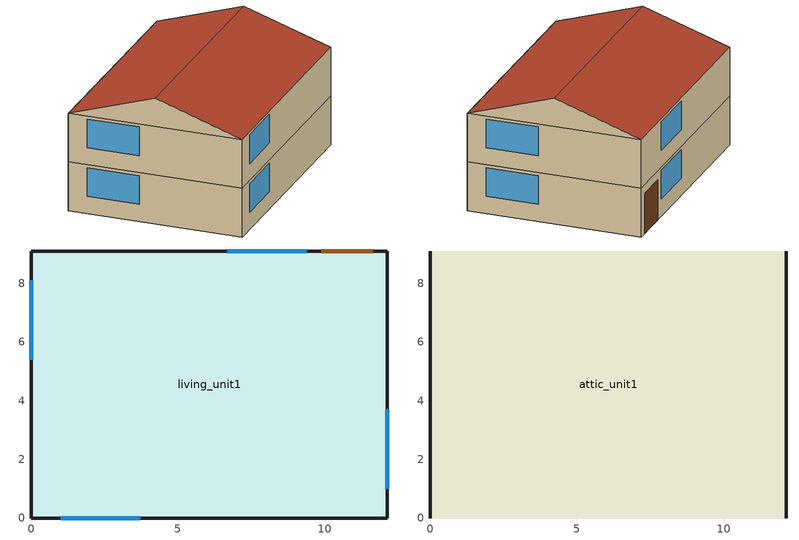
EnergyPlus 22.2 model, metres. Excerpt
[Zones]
living_unit1
 floor ground (Exterior Floor): 12.13,9.1 12.13,0 0,0 0,9.1 z0.01
 floor adiabatic (Exterior Floor): 12.13,9.1 12.13,0 0,0 0,9.1 z2.6
 wall outside (Exterior Wall): 12.13,9.1 0,9.1 0,0 12.13,0 12.13,9.1 z0.01:2.6; 12.13,9.1 0,9.1 0,0 12.13,0 12.13,9.1 z2.6:5.19
 window (Exterior Window): 9.39,9.1 6.68,9.1 / 1,0 3.71,0 / 0,8.1 0,5.39 / 12.13,1 12.13,3.71 z0.92:2.45; 9.39,9.1 6.68,9.1 / 1,0 3.71,0 / 0,8.1 0,5.39 / 12.13,1 12.13,3.71 z3.52:5.04
 door (Exterior Door): 11.63,9.1 9.89,9.1 z0.01:2.14
attic_unit1
 floor to living_unit1 (attic floor): 0,0 0,9.1 12.13,9.1 12.13,0 z5.19
 wall outside (Gable_end): 0,4.55,6.7 0,9.1,5.19 0,0,5.19; 12.13,4.55,6.7 12.13,0,5.19 12.13,9.1,5.19
 roof outside (Exterior Roof): 12.13,4.55,6.7 12.13,9.1,5.19 0,9.1,5.19 0,4.55,6.7; 0,4.55,6.7 0,0,5.19 12.13,0,5.19 12.13,4.55,6.7
shading: 12.15,1 12.15,3.71 12.13,3.71 12.13,1 z2.45; 12.15,1 12.15,3.71 12.13,3.71 12.13,1 z5.04
[Building]
US+SF+CZ4B+elecres+slab+IECC_2021: North Axis {deg}=0; Terrain=Suburbs; Loads Convergence Tolerance Value {W}=0.04; Temperature Convergence Tolerance Value {deltaC}=0.05; Solar Distribution=FullExterior; Maximum Number of Warmup Days=25; Minimum Number of Warmup Days=6
[Site:Location]
Santa.Fe.Muni.AP: Latitude {deg}=35.617; Longitude {deg}=-106.089; Time Zone {hr}=-7; Elevation {m}=1935
[SizingPeriod:DesignDay] Day of Month=21; Dry-Bulb Temperature Range Modifier Type=DefaultMultipliers; Rain Indicator=No; Snow Indicator=No; Daylight Saving Time Indicator=No; Begin Environment Reset Mode=FullResetAtBeginEnvironment
Name | Month | Day Type | Maximum Dry-Bulb Temperature {C} | Daily Dry-Bulb Temperature Range {deltaC} | Humidity Condition Type | Wetbulb or DewPoint at Maximum Dry-Bulb {C} | Barometric Pressure {Pa} | Wind Speed {m/s} | Wind Direction {deg} | Solar Model Indicator | ASHRAE Clear Sky Optical Depth for Beam Irradiance (taub) | ASHRAE Clear Sky Optical Depth for Diffuse Irradiance (taud) | Sky Clearness | Enthalpy at Maximum Dry-Bulb {J/kg}
Albuquerque.Intl.Sunport_NM_USA Ann Clg .4% Condns DB=>MWB | 7 | SummerDesignDay | 35.1 | 13.5 | Wetbulb | 15.7 | 83318 | 4.4 | 220 | ASHRAETau | 0.463 | 1.887
Albuquerque.Intl.Sunport_NM_USA Ann Htg 99.6% Condns DB | 12 | WinterDesignDay | -7.9 | 0 | Wetbulb | -7.9 | 83318 | 3.2 | 0 | ASHRAEClearSky |  |  | 0
Santa.Fe.Muni.AP Ann Clg .4% Condns DP=>MDB | 7 | SummerDesignDay | 18.8 | 15.6 | Dewpoint | 15.2 | 80139 | 5.3 | 250 | ASHRAETau2017
Santa.Fe.Muni.AP Ann Clg .4% Condns Enth=>MDB | 7 | SummerDesignDay | 26.1 | 15.6 | Enthalpy |  | 80139 | 5.3 | 250 | ASHRAETau2017 |  |  |  | 56400
Santa.Fe.Muni.AP Ann Clg .4% Condns WB=>MDB | 7 | SummerDesignDay | 26.3 | 14.9 | Wetbulb | 17.4 | 80139 | 5.3 | 250 | ASHRAETau2017
Santa.Fe.Muni.AP Ann Clg 1% Condns DB=>MWB | 7 | SummerDesignDay | 32.4 | 17.8 | Wetbulb | 14.3 | 80139 | 5.3 | 250 | ASHRAETau2017
Santa.Fe.Muni.AP Ann Clg 1% Condns DP=>MDB | 7 | SummerDesignDay | 18.6 | 15.6 | Dewpoint | 14.4 | 80139 | 5.3 | 250 | ASHRAETau2017
Santa.Fe.Muni.AP Ann Clg 1% Condns Enth=>MDB | 7 | SummerDesignDay | 25.5 | 15.6 | Enthalpy |  | 80139 | 5.3 | 250 | ASHRAETau2017 |  |  |  | 54400
Santa.Fe.Muni.AP Ann Clg 1% Condns WB=>MDB | 7 | SummerDesignDay | 25.8 | 14.9 | Wetbulb | 16.8 | 80139 | 5.3 | 250 | ASHRAETau2017
Santa.Fe.Muni.AP Ann Clg 2% Condns DB=>MWB | 7 | SummerDesignDay | 31.2 | 17.8 | Wetbulb | 14.2 | 80139 | 5.3 | 250 | ASHRAETau2017
Santa.Fe.Muni.AP Ann Clg 2% Condns DP=>MDB | 7 | SummerDesignDay | 18.7 | 15.6 | Dewpoint | 13.7 | 80139 | 5.3 | 250 | ASHRAETau2017
Santa.Fe.Muni.AP Ann Clg 2% Condns Enth=>MDB | 7 | SummerDesignDay | 25.3 | 15.6 | Enthalpy |  | 80139 | 5.3 | 250 | ASHRAETau2017 |  |  |  | 52700
Santa.Fe.Muni.AP Ann Clg 2% Condns WB=>MDB | 7 | SummerDesignDay | 25.4 | 14.9 | Wetbulb | 16.3 | 80139 | 5.3 | 250 | ASHRAETau2017
Santa.Fe.Muni.AP Ann Htg 99% Condns DB | 12 | WinterDesignDay | -9.6 | 0 | Wetbulb | -9.6 | 80139 | 4.1 | 10 | ASHRAEClearSky |  |  | 0
Santa.Fe.Muni.AP Ann Htg 99.6% Condns DB | 12 | WinterDesignDay | -12.1 | 0 | Wetbulb | -12.1 | 80139 | 4.1 | 10 | ASHRAEClearSky |  |  | 0
Santa.Fe.Muni.AP Ann Htg Wind 99% Condns WS=>MCDB | 12 | WinterDesignDay | 1.8 | 0 | Wetbulb | 1.8 | 80139 | 10.6 | 10 | ASHRAEClearSky |  |  | 0
Santa.Fe.Muni.AP Ann Htg Wind 99.6% Condns WS=>MCDB | 12 | WinterDesignDay | 3.6 | 0 | Wetbulb | 3.6 | 80139 | 11.7 | 10 | ASHRAEClearSky |  |  | 0
Santa.Fe.Muni.AP Ann Hum_n 99% Condns DP=>MCDB | 12 | WinterDesignDay | 1.2 | 0 | Dewpoint | -18.9 | 80139 | 4.1 | 10 | ASHRAEClearSky |  |  | 0
Santa.Fe.Muni.AP Ann Hum_n 99.6% Condns DP=>MCDB | 12 | WinterDesignDay | 1.9 | 0 | Dewpoint | -20.9 | 80139 | 4.1 | 10 | ASHRAEClearSky |  |  | 0
[Material] Thermal Absorptance=0.9; Visible Absorptance=0.7
Name | Roughness | Thickness {m} | Conductivity {W/m-K} | Density {kg/m3} | Specific Heat {J/kg-K} | Solar Absorptance
Asphalt_shingle | MediumRough | 0.00633985 | 0.08186 | 1121.29 | 1255.2 | 0.75
Blown_R30 1 | MediumRough | 0.212598 | 0.04119 | 9.61107 | 836.8 | 0.7
Carpet_n_pad | MediumSmooth | 0.0254001 | 0.0601314 | 32.0369 | 836.8 | 0.7
ceil_consol_layer | Rough | 0.444461 | 0.0617176 | 41.9286 | 776.251 | 0.7
cement_stucco | MediumSmooth | 0.01905 | 0.721 | 1865.58 | 878.64 | 0.7
door_const | Smooth | 0.0422696 | 0.0720096 | 512.64 | 767.58 | 0.7
Drywall_1/2in | MediumSmooth | 0.0127 | 0.16009 | 800.923 | 1087.84 | 0.7
floor_consol_layer | Rough | 0.000254 | 12.9895 | 55.074 | 916.9311 | 0.7
OSB_1/2in | MediumSmooth | 0.0127 | 0.1163 | 544.627 | 1213.36 | 0.7
OSB_5/8in | MediumSmooth | 0.015875 | 0.1163 | 544.627 | 1213.36 | 0.7
OSB_7/16in | MediumSmooth | 0.0111125 | 0.1163 | 544.627 | 1213.36 | 0.7
Plywood_3/4in | Rough | 0.01905 | 0.115458 | 544.68 | 674.54 | 0.7
sheathing_consol_layer | Rough | 0.031115 | 0.035329 | 20.1 | 1465.415 | 0.7
Std Wood 6inch | MediumSmooth | 0.15 | 0.12 | 540 | 1210 | 0.7
syn_stucco | MediumSmooth | 0.003048 | 0.0865 | 400 | 878.64 | 0.7
wall_consol_layer | Rough | 0.1397 | 0.057165 | 120.801 | 1036.26 | 0.7
[Material:AirGap]
Air_4_in_vert: Thermal Resistance {m2-K/W}=0.158499
[Material:NoMass]
Bldg_paper_felt: Roughness=Smooth; Thermal Resistance {m2-K/W}=0.0105666; Thermal Absorptance=0.9; Solar Absorptance=0.7; Visible Absorptance=0.7
[WindowMaterial:SimpleGlazingSystem]
Glass: U-Factor {W/m2-K}=1.70358; Solar Heat Gain Coefficient=0.3344; Visible Transmittance=0.88
[Construction]
attic floor: Drywall_1/2in, ceil_consol_layer
Exterior Door: door_const
Exterior Floor: floor_consol_layer, Plywood_3/4in, Carpet_n_pad
Exterior Roof: Asphalt_shingle, OSB_1/2in, Blown_R30 1
Exterior Wall: syn_stucco, sheathing_consol_layer, OSB_7/16in, wall_consol_layer, Drywall_1/2in
Exterior Window: Glass
Gable_end: cement_stucco, Bldg_paper_felt, OSB_5/8in, Air_4_in_vert, Drywall_1/2in
InteriorFurnishings: Std Wood 6inch
[Zone] Multiplier=1; Part of Total Floor Area=Yes
attic_unit1; living_unit1
[Space]
Name | Zone | Space Type
attic_unit1 Space | attic_unit1
living_unit1 Space | living_unit1 | LivingArea
[SpaceList]
LivingArea: living_unit1 Space
[ZoneInfiltration:DesignFlowRate]
SpaceInfiltration: Zone or ZoneList or Space or SpaceList=LivingArea; Schedule=always_avail; Design Flow Rate Calculation Method=AirChanges/Hour; Air Changes per Hour {1/hr}=0.0375
[InternalMass]
Internalmass_unit1: Construction=InteriorFurnishings; Zone or ZoneList=living_unit1; Space or SpaceList=living_unit1 Space; Surface Area {m2}=9.89591
[People]
people_unit1: Zone or ZoneList or Space or SpaceList=living_unit1 Space; Number of People Schedule=Occupancy; Number of People Calculation Method=People; Number of People=3; Fraction Radiant=0; Activity Level Schedule=activity_sch; Enable ASHRAE 55 Comfort Warnings=No; Mean Radiant Temperature Calculation Type=ZoneAveraged
[Schedule:Day:Interval]
OccupancyDay 1: No, 01:00, 1, 02:00, 1, 03:00, 1, 04:00, 1, 05:00, 1, 06:00, 1, 07:00, 1, 08:00, 0.8831, 09:00, 0.40861, 10:00, 0.24189, 11:00, 0.24189, 12:00, 0.24189, 13:00, 0.24189, 14:00, 0.24189, 15:00, 0.24189, 16:00, 0.24189, 17:00, 0.29498, 18:00, 0.5531, 19:00, 0.89693, 20:00, 0.89693, 21:00, 0.89693, 22:00, 1, 23:00, 1, 24:00, 1
Schedule Day 2: No, 24:00, 0
[Schedule:Week:Daily]
Occupancy Week Rule - Jan1-Dec31: OccupancyDay 1, OccupancyDay 1, OccupancyDay 1, OccupancyDay 1, OccupancyDay 1, OccupancyDay 1, OccupancyDay 1, Schedule Day 2, Schedule Day 2, Schedule Day 2, Schedule Day 2, Schedule Day 2
[Schedule:Year]
Occupancy: Occupancy Week Rule - Jan1-Dec31, 1, 1, 12, 31
[Schedule:Compact]
activity_sch: Through: 12/31, For: ALLDAYS, Until: 24:00, 117.28
always_avail: Through: 12/31, For: ALLDAYS, Until: 24:00, 1
